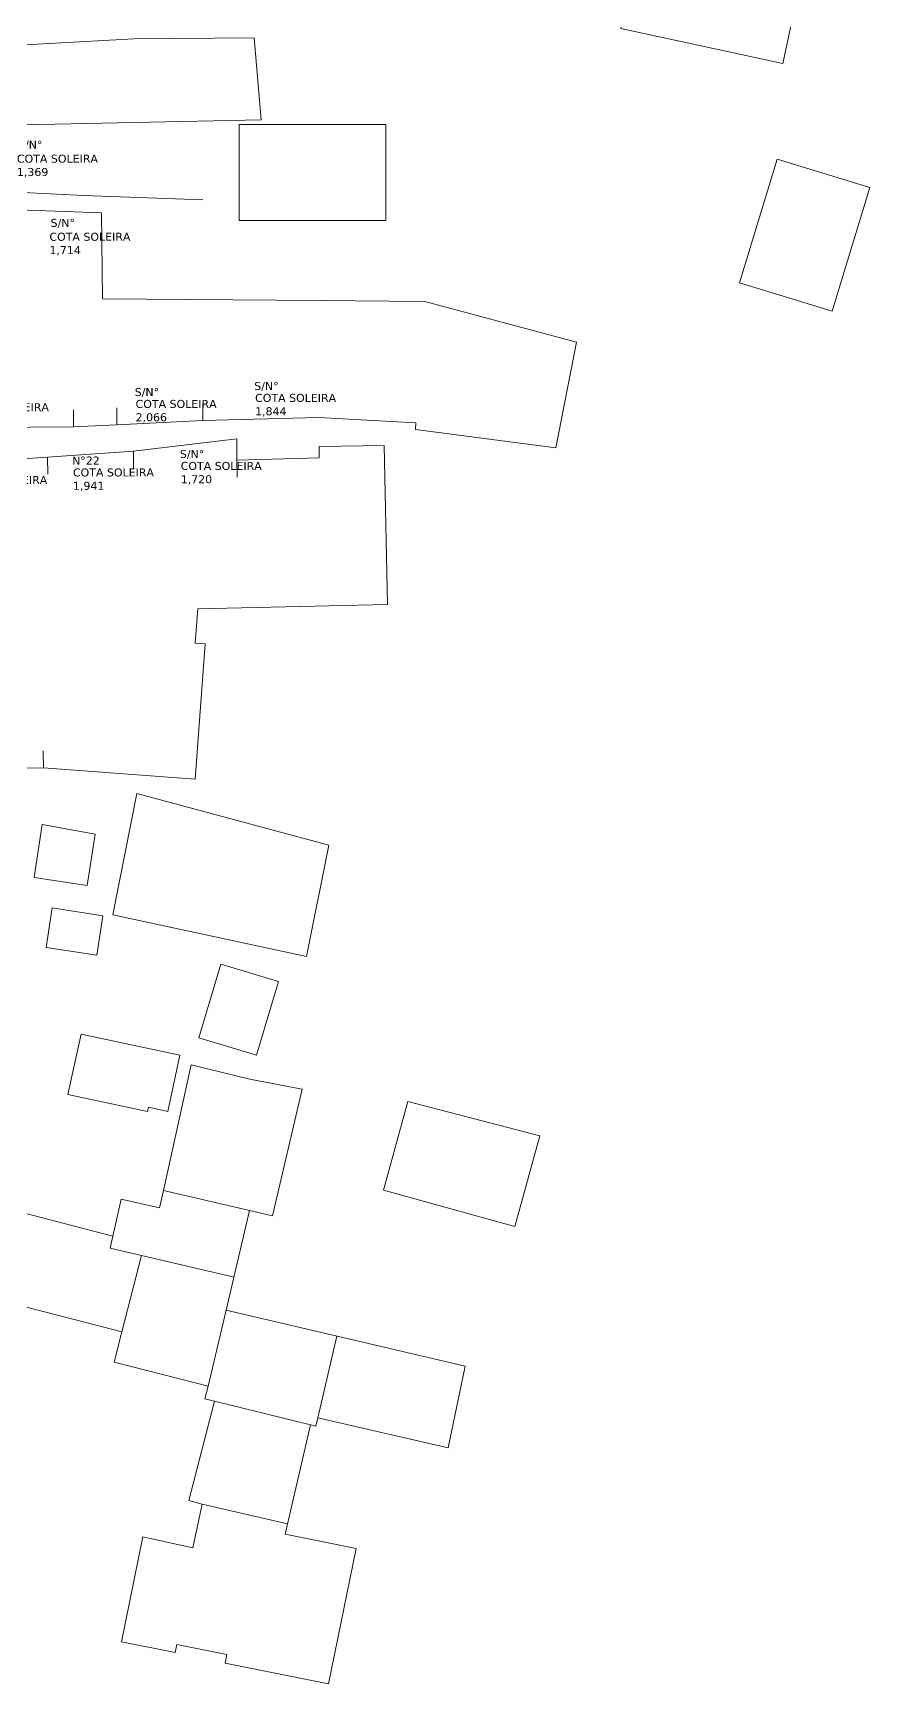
# Model space of a CAD drawing. Extents: x 359101 to 359770, y 7352318 to 7353133.
# Drawn here: x 359375.9 to 359425.1, y 7352533 to 7352630 of the extents above; entities that cross this region are included whole.
import ezdxf

# ---------------------------------------------------------------- set-up
doc = ezdxf.new("R2010")
doc.units = 0
doc.header["$LTSCALE"] = 2.5
doc.layers.add('AVT-LT-CAD-ETIQUETA NUMERO DE CASA', color=252, linetype='Continuous', lineweight=0, true_color=0x858585)
doc.layers.add('AVT-LT-URB-DIVISA TERRENO OU AL PREDIAL', color=251, linetype='Continuous', lineweight=13, true_color=0x5c5c5c)
doc.styles.get("Standard").update_dxf_attribs({"font": 'arial.ttf'})

msp = doc.modelspace()

# ---------------------------------------------------------------- linework, layer by layer
at = {"layer": 'AVT-LT-URB-DIVISA TERRENO OU AL PREDIAL', "ltscale": 3}
for points in [[(359411.776, 7352636.536), (359421.294, 7352634.484), (359419.938, 7352628.195), (359410.42, 7352630.247)], [(359387.992, 7352624.603), (359396.614, 7352624.603), (359396.614, 7352618.971), (359387.992, 7352618.971)], [(359419.607, 7352622.575), (359425.054, 7352620.908), (359422.828, 7352613.633), (359417.382, 7352615.3)]]:
    msp.add_lwpolyline(points, close=True, dxfattribs=at)
at = {"layer": 'AVT-LT-URB-DIVISA TERRENO OU AL PREDIAL', "flags": 128}
for points, elevation in [([(359333.537, 7352629.193), (359333.591, 7352623.972), (359330.861, 7352623.963), (359330.703, 7352623.516), (359330.792, 7352622.972), (359331.515, 7352622.956), (359337.509, 7352622.825), (359343.147, 7352622.671), (359350.446, 7352622.464), (359355.924, 7352622.473), (359355.92, 7352622.126), (359363.787, 7352621.857), (359363.779, 7352621.525), (359370.558, 7352621.394), (359370.642, 7352619.703), (359375.558, 7352619.566), (359379.907, 7352619.408), (359379.966, 7352614.366), (359392.749, 7352614.266), (359398.907, 7352614.201), (359407.809, 7352611.814)], 1.529), ([(359392.654, 7352607.393), (359398.37, 7352607.083), (359398.348, 7352606.68), (359406.598, 7352605.618), (359407.809, 7352611.814)], 1.673), ([(359376.492, 7352586.811), (359385.415, 7352586.154), (359386, 7352594.105), (359385.409, 7352594.148), (359385.557, 7352596.165), (359396.717, 7352596.411), (359396.512, 7352605.75), (359392.684, 7352605.684), (359392.695, 7352605.031)], 1.782)]:
    msp.add_lwpolyline(points, dxfattribs=dict(at, elevation=elevation))
for points in [[(359385.855, 7352620.178), (359378.875, 7352620.435), (359372.506, 7352620.746), (359372.416, 7352624.059), (359357.737, 7352623.326), (359349.921, 7352623.575), (359343.31, 7352623.892), (359334.798, 7352624.178), (359334.781, 7352629.273)], [(359377.006, 7352578.586), (359376.654, 7352576.272), (359379.636, 7352575.818), (359379.988, 7352578.133), (359377.006, 7352578.586)]]:
    msp.add_lwpolyline(points, dxfattribs=at)
at = {"layer": 'AVT-LT-URB-DIVISA TERRENO OU AL PREDIAL', "ltscale": 3, "flags": 128}
for points in [[(359372.416, 7352624.059), (359374.373, 7352624.56), (359389.278, 7352624.881), (359388.872, 7352629.686), (359381.811, 7352629.644), (359374.337, 7352629.222), (359371.582, 7352629.041), (359371.723, 7352623.8)], [(359381.978, 7352585.317), (359380.568, 7352578.178), (359391.953, 7352575.739), (359393.264, 7352582.283), (359381.978, 7352585.317)], [(359376.428, 7352583.489), (359375.959, 7352580.371), (359379.071, 7352579.903), (359379.526, 7352582.928), (359376.428, 7352583.489)], [(359386.921, 7352575.293), (359385.624, 7352570.952), (359389.003, 7352569.942), (359390.297, 7352574.269), (359386.921, 7352575.293)], [(359378.71, 7352571.177), (359384.51, 7352569.943), (359383.808, 7352566.642), (359382.666, 7352566.885), (359382.613, 7352566.633), (359377.933, 7352567.629), (359378.71, 7352571.177)], [(359374.97, 7352555.269), (359381.104, 7352553.686), (359380.648, 7352551.918), (359385.636, 7352550.631), (359386.169, 7352550.493), (359385.98, 7352549.762), (359386.537, 7352549.618), (359385.029, 7352543.778), (359385.827, 7352543.572), (359385.268, 7352541.01), (359382.338, 7352541.649), (359381.09, 7352535.489), (359384.236, 7352534.852), (359384.334, 7352535.336), (359387.278, 7352534.74), (359387.176, 7352534.24), (359393.248, 7352533.009), (359394.865, 7352540.967), (359390.701, 7352541.814), (359392.181, 7352548.233), (359392.498, 7352548.16), (359392.609, 7352548.642), (359400.272, 7352546.875), (359401.262, 7352551.672), (359387.238, 7352554.957), (359388.609, 7352560.812), (359389.949, 7352560.499), (359391.692, 7352567.942), (359388.621, 7352568.537), (359385.171, 7352569.366), (359383.54, 7352561.996), (359383.316, 7352560.984), (359381.054, 7352561.485), (359380.571, 7352559.304), (359369.419, 7352562.214)], [(359397.908, 7352567.214), (359396.476, 7352562.013), (359404.198, 7352559.888), (359405.663, 7352565.211), (359397.908, 7352567.214)], [(359389.949, 7352560.499), (359383.541, 7352561.999)], [(359380.571, 7352559.304), (359380.417, 7352558.609), (359387.694, 7352556.905)], [(359381.104, 7352553.686), (359382.264, 7352558.177)], [(359387.238, 7352554.957), (359386.169, 7352550.493)], [(359392.609, 7352548.642), (359393.732, 7352553.436)], [(359386.537, 7352549.618), (359392.181, 7352548.233)], [(359385.827, 7352543.572), (359390.84, 7352542.416)]]:
    msp.add_lwpolyline(points, dxfattribs=at)
for points, elevation in [([(359378.256, 7352606.843), (359378.252, 7352607.843)], 1.673), ([(359380.808, 7352606.97), (359380.804, 7352607.97)], 1.673), ([(359385.859, 7352607.209), (359385.855, 7352608.209)], 1.673), ([(359392.654, 7352607.393), (359385.859, 7352607.209), (359380.808, 7352606.97), (359378.256, 7352606.843), (359368.11, 7352606.774), (359362.905, 7352606.412), (359357.09, 7352606.019), (359348.158, 7352605.948), (359338.803, 7352606.331), (359330.393, 7352606.211), (359326.883, 7352606.132), (359320.574, 7352606.09), (359308.252, 7352606.039), (359300.293, 7352605.932), (359289.992, 7352605.399), (359281.701, 7352604.97), (359281.704, 7352606.125), (359279.498, 7352606.06)], 1.673), ([(359326.468, 7352598.677), (359326.801, 7352604.579), (359332.36, 7352604.332), (359338.631, 7352604.097), (359343.602, 7352604.082), (359350.382, 7352603.895), (359358.254, 7352604.127), (359364.468, 7352604.429), (359369.756, 7352604.604), (359376.73, 7352605.06), (359381.784, 7352605.412), (359387.853, 7352606.134), (359387.864, 7352604.892), (359392.695, 7352605.031)], 2.068), ([(359376.73, 7352605.06), (359376.756, 7352604.06)], 1.803), ([(359381.784, 7352605.412), (359381.795, 7352604.412)], 1.685), ([(359387.864, 7352604.892), (359387.873, 7352603.892)], 1.881), ([(359279.095, 7352587.629), (359293.914, 7352587.596), (359298.439, 7352587.481), (359302.805, 7352587.42), (359302.851, 7352586.639), (359308.902, 7352586.856), (359313.018, 7352587.095), (359321.651, 7352587.188), (359322.149, 7352587.515), (359322.693, 7352588.264), (359328.266, 7352588.273), (359333.765, 7352588.307), (359343.285, 7352588.223), (359348.879, 7352587.751), (359354.507, 7352587.426), (359354.517, 7352586.99), (359361.64, 7352586.727), (359361.764, 7352594.693), (359362.563, 7352595.589), (359362.594, 7352586.678), (359367.657, 7352586.747), (359372.662, 7352586.741), (359376.492, 7352586.811)], 1.947), ([(359376.492, 7352586.811), (359376.471, 7352587.811)], 1.782)]:
    msp.add_lwpolyline(points, dxfattribs=dict(at, elevation=elevation))

# ---------------------------------------------------------------- texts
at = {"layer": 'AVT-LT-CAD-ETIQUETA NUMERO DE CASA', "char_height": 0.47, "attachment_point": 1}
for s, width, heights, insert in [('{\\fVerdana|b0|i0|c0|p34;S/N°}', 0.47, [0.574], (359375.003, 7352623.647, 419.859)), ('{\\fVerdana|b0|i0|c0|p34;COTA SOLEIRA\\P1,369}', 5.00835, [1.443], (359374.935, 7352622.832, -981.718)), ('{\\fVerdana|b0|i0|c0|p34;S/N°}', 0.47, [0.574], (359376.915, 7352619.061, 419.859)), ('{\\fVerdana|b0|i0|c0|p34;COTA SOLEIRA\\P1,714}', 5.00835, [1.443], (359376.846, 7352618.246, -981.718)), ('{\\fVerdana|b0|i0|c0|p34;S/N°}', 0.47, [0.574], (359381.858, 7352609.124, 406.48)), ('{\\fVerdana|b0|i0|c0|p34;S/N°}', 0.47, [0.574], (359388.879, 7352609.479, 406.258)), ('{\\fVerdana|b0|i0|c0|p34;COTA SOLEIRA\\P1,844}', 5.00835, [1.443], (359388.929, 7352608.781, -991.028)), ('{\\fVerdana|b0|i0|c0|p34;COTA SOLEIRA\\P1,620}', 5.00835, [1.443], (359372.055, 7352608.234, -991.252)), ('{\\fVerdana|b0|i0|c0|p34;COTA SOLEIRA\\P2,066}', 5.00835, [1.443], (359381.908, 7352608.426, -990.806)), ('{\\fVerdana|b0|i0|c0|p34;N°22}', 0.47, [0.574], (359378.179, 7352605.102, 406.355)), ('{\\fVerdana|b0|i0|c0|p34;S/N°}', 0.47, [0.574], (359384.51, 7352605.485, 404.253)), ('{\\fVerdana|b0|i0|c0|p34;COTA SOLEIRA\\P1,766}', 5.00835, [1.443], (359371.959, 7352603.961, -991.106)), ('{\\fVerdana|b0|i0|c0|p34;COTA SOLEIRA\\P1,941}', 5.00835, [1.443], (359378.229, 7352604.404, -990.931)), ('{\\fVerdana|b0|i0|c0|p34;COTA SOLEIRA\\P1,720}', 5.00835, [1.443], (359384.559, 7352604.786, -993.033))]:
    msp.add_mtext_dynamic_manual_height_columns(s, width=width, gutter_width=1, heights=heights, dxfattribs=dict(at, insert=insert))

doc.saveas('drawing.dxf')
